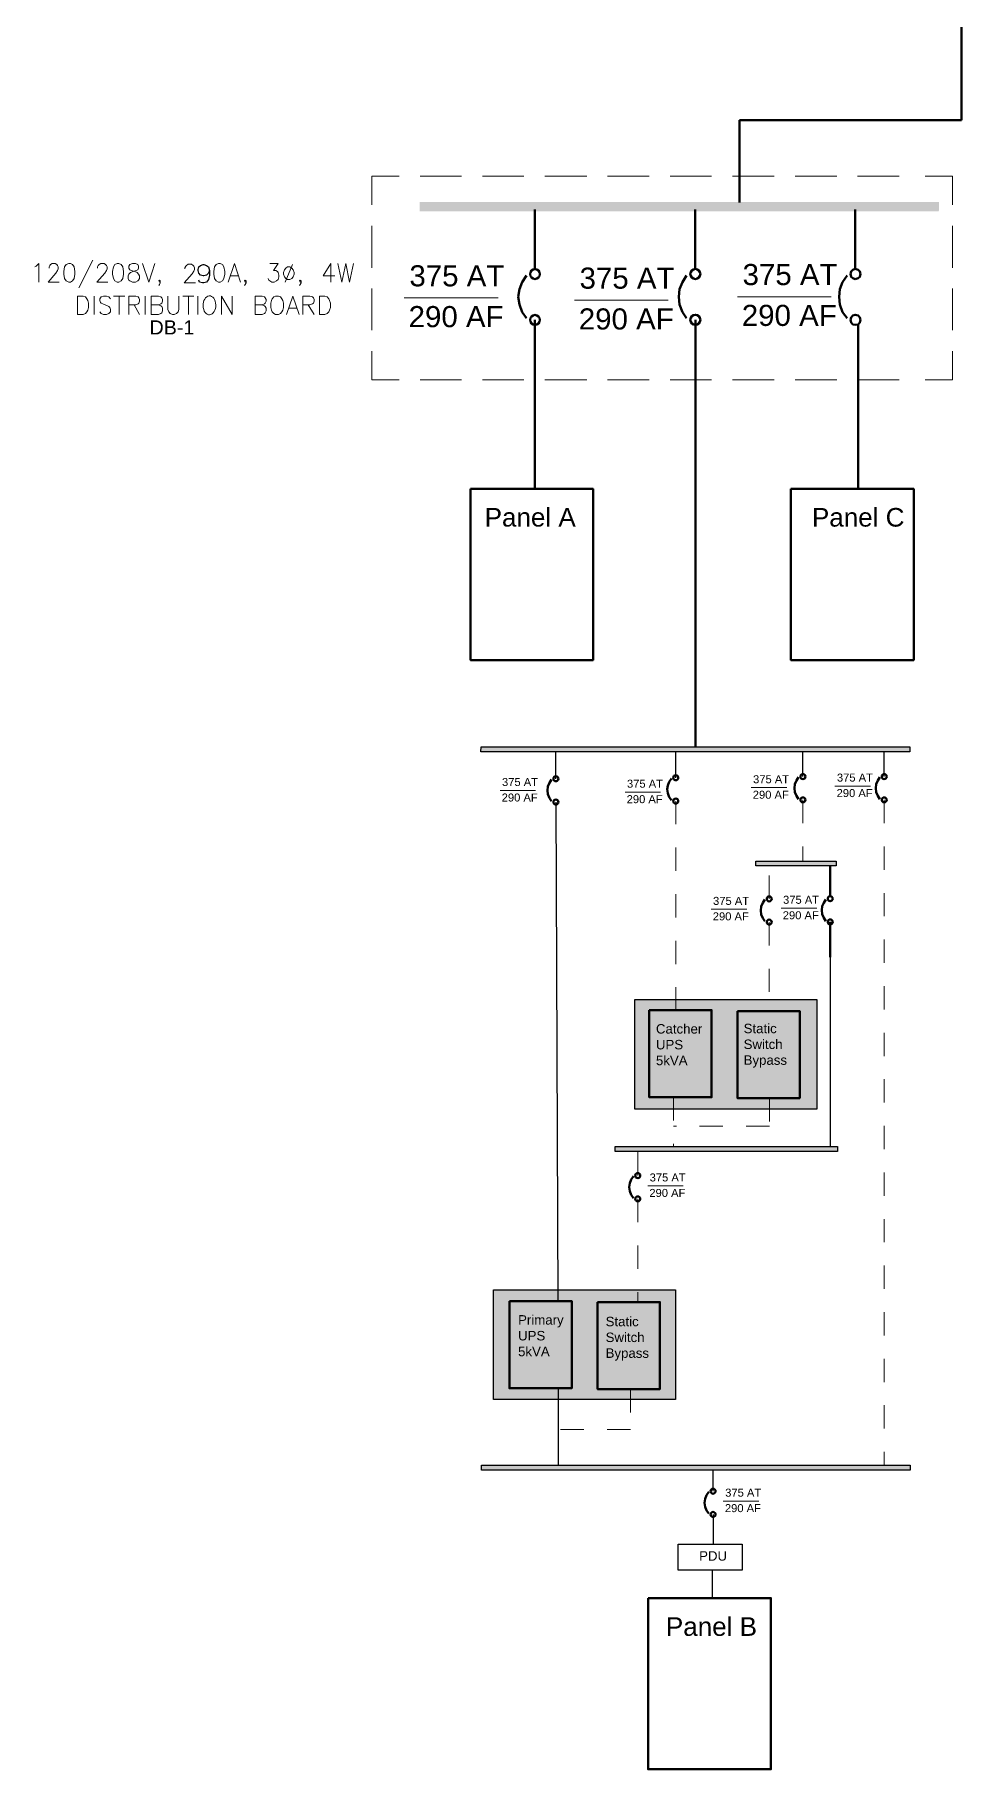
# Model space of a CAD drawing. Header units: inches. Extents: x 18.6 to 26.4, y 6.6 to 21.5.
# Drawn here: x 18.59 to 22.58, y 6.62 to 14.07 of the extents above; entities that cross this region are included whole.
import ezdxf

# ---------------------------------------------------------------- set-up
doc = ezdxf.new("R2010")
doc.units = ezdxf.units.IN
doc.header["$LTSCALE"] = 0.2
doc.header["$MEASUREMENT"] = 0
doc.linetypes.add('ACAD_ISO02W100', pattern=[15, 12, -3])
doc.linetypes.add('HIDDEN', pattern=[0.375, 0.25, -0.125])
doc.layers.add('dotted', color=7, linetype='HIDDEN', lineweight=18)
doc.layers.add('PDF_Geometry', color=7, linetype='Continuous')
doc.layers.add('PDF_Solid Fills', color=7, linetype='Continuous')
doc.styles.get("Standard").update_dxf_attribs({"font": 'arial.ttf'})

msp = doc.modelspace()

# ---------------------------------------------------------------- hatches: boundary and pattern name
at = {"transparency": 33554457}
h = msp.add_hatch(color=4, dxfattribs=at)
h.dxf.hatch_style = 1
h.paths.add_polyline_path([(21.174, 9.9281), (21.9559, 9.9281), (21.9559, 9.4572), (21.174, 9.4572)])
h = msp.add_hatch(color=4, dxfattribs=at)
h.dxf.hatch_style = 1
h.paths.add_polyline_path([(20.5665, 8.6816), (21.3485, 8.6816), (21.3485, 8.2107), (20.5665, 8.2107)])
at = {"layer": 'PDF_Solid Fills', "true_color": 0x808080}
h = msp.add_hatch(color=8, dxfattribs=at)
h.dxf.hatch_style = 1
h.paths.add_polyline_path([(20.5126, 11.0131), (22.3555, 11.0131), (22.3549, 10.9923), (20.5121, 10.9923)])
h = msp.add_hatch(color=8, dxfattribs=at)
h.dxf.hatch_style = 1
h.paths.add_polyline_path([(21.6942, 10.5226), (22.0395, 10.523), (22.0389, 10.5022), (21.6936, 10.5018)])
h = msp.add_hatch(color=8, dxfattribs=at)
h.dxf.hatch_style = 1
h.paths.add_polyline_path([(21.0889, 9.297), (22.0445, 9.297), (22.0439, 9.2761), (21.0884, 9.2761)])
h = msp.add_hatch(color=8, dxfattribs=at)
h.dxf.hatch_style = 1
h.paths.add_polyline_path([(20.5147, 7.928), (22.3575, 7.928), (22.357, 7.9071), (20.5141, 7.9071)])

# ---------------------------------------------------------------- linework, layer by layer
at = {"linetype": 'ACAD_ISO02W100', "lineweight": 90}
for p, q in [((22.5768, 14.7002), (22.5768, 13.704)), ((20.7444, 12.8467), (20.7444, 12.5484)), ((21.4336, 12.8472), (21.4336, 12.5484)), ((22.1327, 12.8272), (22.1327, 12.5484)), ((20.7444, 12.5484), (20.7444, 12.3794)), ((22.1327, 12.5484), (22.1327, 12.1211)), ((20.7444, 12.3794), (20.7444, 12.1211)), ((22.0132, 10.2613), (22.0132, 10.1095))]:
    msp.add_line(p, q, dxfattribs=at)
at = {"lineweight": 90}
for p, q in [((22.5768, 13.704), (21.6229, 13.704)), ((21.6229, 13.704), (21.6229, 13.3512)), ((21.4336, 12.5484), (21.4336, 11.0131))]:
    msp.add_line(p, q, dxfattribs=at)
for p, q in [((20.8447, 8.259), (20.8447, 7.928)), ((21.5096, 7.8169), (21.5096, 7.9071)), ((21.5096, 7.7169), (21.5096, 7.5889)), ((21.506, 7.4774), (21.506, 7.3592))]:
    msp.add_line(p, q)
at = {"color": 251, "true_color": 0x636466}
msp.add_lwpolyline([(21.174, 9.9281), (21.9559, 9.9281), (21.9559, 9.4572), (21.174, 9.4572)], close=True, dxfattribs=at)
for points in [[(21.174, 9.9281), (21.9559, 9.9281), (21.9559, 9.4572), (21.174, 9.4572)], [(20.5665, 8.6816), (21.3485, 8.6816), (21.3485, 8.2107), (20.5665, 8.2107)], [(21.3597, 7.5889), (21.6344, 7.5889), (21.6344, 7.4774), (21.3597, 7.4774)]]:
    msp.add_lwpolyline(points, close=True)
at = {"layer": 'dotted'}
for p, q in [((21.3495, 10.7806), (21.3495, 9.8825)), ((21.8959, 10.7855), (21.8959, 10.5228)), ((22.2453, 10.7855), (22.2453, 7.928)), ((21.7511, 10.3606), (21.7511, 10.5024)), ((21.7511, 10.2606), (21.7511, 9.8779)), ((21.3403, 9.5085), (21.3403, 9.297)), ((21.752, 9.5046), (21.752, 9.3841)), ((21.752, 9.3841), (21.3403, 9.3841)), ((21.1862, 9.1721), (21.1862, 9.2761)), ((21.1862, 9.0721), (21.1862, 8.629)), ((21.1543, 8.2551), (21.1543, 8.0813)), ((21.1543, 8.0813), (20.8447, 8.0813))]:
    msp.add_line(p, q, dxfattribs=at)
at = {"layer": 'PDF_Geometry', "lineweight": 9}
for points in [[(20.043, 13.3403), (20.043, 13.4634), (20.1606, 13.4634)], [(20.2506, 13.4634), (20.4289, 13.4634)], [(20.5189, 13.4634), (20.6971, 13.4634)], [(20.7871, 13.4634), (20.9672, 13.4634)], [(21.0554, 13.4634), (21.2355, 13.4634)], [(21.3255, 13.4634), (21.5037, 13.4634)], [(21.5937, 13.4634), (21.772, 13.4634)], [(21.862, 13.4634), (22.042, 13.4634)], [(22.1303, 13.4634), (22.3103, 13.4634)], [(22.4213, 13.4634), (22.5389, 13.4634), (22.5389, 13.3403)], [(20.043, 13.0702), (20.043, 13.2503)], [(22.5389, 13.2503), (22.5389, 13.0702)], [(18.5942, 13.0739), (18.6008, 13.0772), (18.6125, 13.0889), (18.6125, 13.0088)], [(18.6558, 13.0689), (18.6558, 13.0739), (18.6592, 13.0805), (18.6625, 13.0839), (18.6692, 13.0889), (18.6825, 13.0889), (18.6892, 13.0839), (18.6925, 13.0805), (18.6958, 13.0739), (18.6958, 13.0655), (18.6925, 13.0588), (18.6858, 13.0472), (18.6525, 13.0088), (18.6992, 13.0088)], [(18.8442, 13.1039), (18.7842, 12.9839)], [(18.8642, 13.0689), (18.8642, 13.0739), (18.8675, 13.0805), (18.8708, 13.0839), (18.8792, 13.0889), (18.8925, 13.0889), (18.8992, 13.0839), (18.9025, 13.0805), (18.9058, 13.0739), (18.9058, 13.0655), (18.9025, 13.0588), (18.8959, 13.0472), (18.8609, 13.0088), (18.9092, 13.0088)], [(19.0575, 13.0889), (19.0842, 13.0088), (19.1108, 13.0889)], [(19.2402, 13.066), (19.2402, 13.071), (19.2435, 13.0777), (19.2468, 13.081), (19.2535, 13.086), (19.2685, 13.086), (19.2752, 13.081), (19.2785, 13.0777), (19.2818, 13.071), (19.2818, 13.0627), (19.2785, 13.056), (19.2718, 13.0444), (19.2368, 13.006), (19.2852, 13.006)], [(19.4258, 13.0088), (19.4525, 13.0889), (19.4792, 13.0088)], [(19.6042, 13.0889), (19.6408, 13.0889), (19.6208, 13.0588), (19.6308, 13.0588), (19.6375, 13.0539), (19.6408, 13.0505), (19.6441, 13.0388), (19.6441, 13.0322), (19.6408, 13.0205), (19.6341, 13.0138), (19.6242, 13.0088), (19.6141, 13.0088), (19.6042, 13.0138), (19.6008, 13.0172), (19.5975, 13.0239)], [(19.7025, 13.0839), (19.6708, 13.0088)], [(19.8675, 13.0088), (19.8675, 13.0889), (19.8342, 13.0355), (19.8842, 13.0355)], [(19.8975, 13.0889), (19.9142, 13.0088), (19.9308, 13.0889), (19.9475, 13.0088), (19.9642, 13.0889)], [(19.1342, 13.0138), (19.1308, 13.0088), (19.1275, 13.0138), (19.1308, 13.0172), (19.1342, 13.0138), (19.1342, 13.0055), (19.1308, 12.9989), (19.1275, 12.9938)], [(19.4358, 13.0355), (19.4692, 13.0355)], [(19.5025, 13.0138), (19.4992, 13.0088), (19.4958, 13.0138), (19.4992, 13.0172), (19.5025, 13.0138), (19.5025, 13.0055), (19.4992, 12.9989), (19.4958, 12.9938)], [(19.7392, 13.0138), (19.7358, 13.0088), (19.7325, 13.0138), (19.7358, 13.0172), (19.7392, 13.0138), (19.7392, 13.0055), (19.7358, 12.9989), (19.7325, 12.9938)], [(20.043, 12.802), (20.043, 12.9821)], [(22.5389, 12.9821), (22.5389, 12.802)], [(18.8503, 12.9486), (18.8503, 12.8703)], [(18.9203, 12.937), (18.9136, 12.9453), (18.9036, 12.9486), (18.8903, 12.9486), (18.8803, 12.9453), (18.8736, 12.937), (18.8736, 12.9303), (18.877, 12.922), (18.8803, 12.9186), (18.887, 12.9153), (18.907, 12.907), (18.9136, 12.9037), (18.917, 12.9003), (18.9203, 12.892), (18.9203, 12.882), (18.9136, 12.8737), (18.9036, 12.8703), (18.8903, 12.8703), (18.8803, 12.8737), (18.8736, 12.882)], [(18.9336, 12.9486), (18.982, 12.9486)], [(18.957, 12.9486), (18.957, 12.8703)], [(18.9986, 12.8703), (18.9986, 12.9486), (19.0286, 12.9486), (19.0386, 12.9453), (19.042, 12.942), (19.0453, 12.9336), (19.0453, 12.927), (19.042, 12.9186), (19.0386, 12.9153), (19.0286, 12.912), (18.9986, 12.912)], [(19.022, 12.912), (19.0453, 12.8703)], [(19.0686, 12.9486), (19.0686, 12.8703)], [(19.127, 12.912), (19.137, 12.907), (19.1403, 12.9037), (19.1436, 12.897), (19.1436, 12.8853), (19.1403, 12.877), (19.137, 12.8737), (19.127, 12.8703), (19.0953, 12.8703), (19.0953, 12.9486), (19.127, 12.9486), (19.137, 12.9453), (19.1403, 12.942), (19.1436, 12.9336), (19.1436, 12.927), (19.1403, 12.9186), (19.137, 12.9153), (19.127, 12.912), (19.0953, 12.912)], [(19.167, 12.9486), (19.167, 12.892), (19.1703, 12.882), (19.177, 12.8737), (19.187, 12.8703), (19.1936, 12.8703), (19.2036, 12.8737), (19.2103, 12.882), (19.2137, 12.892), (19.2137, 12.9486)], [(19.2303, 12.9486), (19.2786, 12.9486)], [(19.2553, 12.9486), (19.2553, 12.8703)], [(19.2953, 12.9486), (19.2953, 12.8703)], [(19.397, 12.8703), (19.397, 12.9486), (19.4436, 12.8703), (19.4436, 12.9486)], [(19.572, 12.912), (19.582, 12.907), (19.5853, 12.9037), (19.5886, 12.897), (19.5886, 12.8853), (19.5853, 12.877), (19.582, 12.8737), (19.572, 12.8703), (19.542, 12.8703), (19.542, 12.9486), (19.572, 12.9486), (19.582, 12.9453), (19.5853, 12.942), (19.5886, 12.9336), (19.5886, 12.927), (19.5853, 12.9186), (19.582, 12.9153), (19.572, 12.912), (19.542, 12.912)], [(19.677, 12.8703), (19.7036, 12.9486), (19.7303, 12.8703)], [(19.687, 12.897), (19.7203, 12.897)], [(19.747, 12.8703), (19.747, 12.9486), (19.7769, 12.9486), (19.7886, 12.9453), (19.7919, 12.942), (19.7953, 12.9336), (19.7953, 12.927), (19.7919, 12.9186), (19.7886, 12.9153), (19.7769, 12.912), (19.747, 12.912)], [(19.7703, 12.912), (19.7953, 12.8703)], [(20.1826, 12.9408), (20.5859, 12.9408)], [(20.9138, 12.9308), (21.3171, 12.9308)], [(21.6144, 12.9461), (22.0178, 12.9461)], [(20.1606, 12.5889), (20.043, 12.5889), (20.043, 12.712)], [(22.5389, 12.712), (22.5389, 12.5889), (22.4213, 12.5889)], [(20.4289, 12.5889), (20.2506, 12.5889)], [(20.6971, 12.5889), (20.5189, 12.5889)], [(20.9672, 12.5889), (20.7871, 12.5889)], [(21.2355, 12.5889), (21.0554, 12.5889)], [(21.5037, 12.5889), (21.3255, 12.5889)], [(21.772, 12.5889), (21.5937, 12.5889)], [(22.042, 12.5889), (21.862, 12.5889)], [(22.3103, 12.5889), (22.1303, 12.5889)], [(20.5943, 10.8261), (20.7472, 10.8261)], [(21.1314, 10.8189), (21.2843, 10.8189)], [(21.6732, 10.838), (21.8262, 10.838)], [(22.0337, 10.8451), (22.1866, 10.8451)], [(21.5014, 10.3156), (21.6543, 10.3156)], [(21.8021, 10.3204), (21.9551, 10.3204)], [(21.2289, 9.128), (21.3818, 9.128)], [(21.5535, 7.7744), (21.7064, 7.7744)]]:
    msp.add_lwpolyline(points, dxfattribs=at)
at = {"layer": 'PDF_Geometry', "lineweight": 50}
for points in [[(20.7445, 13.0656), (20.7445, 13.3206)], [(21.4328, 13.0656), (21.4328, 13.3206)], [(22.1211, 13.0656), (22.1211, 13.3206)], [(20.7078, 12.8539), (20.6895, 12.8806), (20.6778, 12.9123), (20.6728, 12.9456), (20.6778, 12.9789), (20.6895, 13.0089), (20.7078, 13.0372)], [(21.3961, 12.8539), (21.3778, 12.8806), (21.3661, 12.9123), (21.3628, 12.9456), (21.3661, 12.9789), (21.3778, 13.0089), (21.3961, 13.0372)], [(22.0861, 12.8539), (22.0661, 12.8806), (22.0544, 12.9123), (22.0511, 12.9456), (22.0544, 12.9789), (22.0661, 13.0089), (22.0861, 13.0372)], [(21.3309, 10.7843), (21.3215, 10.7978), (21.3156, 10.814), (21.3131, 10.8309), (21.3156, 10.8479), (21.3215, 10.8631), (21.3309, 10.8776)], [(21.8772, 10.7892), (21.8679, 10.8028), (21.8619, 10.8189), (21.8594, 10.8358), (21.8619, 10.8528), (21.8679, 10.8681), (21.8772, 10.8825)], [(22.2267, 10.7892), (22.2173, 10.8028), (22.2114, 10.8189), (22.2088, 10.8358), (22.2114, 10.8528), (22.2173, 10.8681), (22.2267, 10.8825)], [(20.8155, 10.7799), (20.8062, 10.7935), (20.8003, 10.8096), (20.7977, 10.8265), (20.8003, 10.8435), (20.8062, 10.8588), (20.8155, 10.8732)], [(22.0132, 10.3726), (22.0132, 10.5024)], [(21.7324, 10.2642), (21.7231, 10.2778), (21.7171, 10.2939), (21.7146, 10.3109), (21.7171, 10.3278), (21.7231, 10.3431), (21.7324, 10.3575)], [(21.9945, 10.2649), (21.9852, 10.2785), (21.9793, 10.2946), (21.9767, 10.3116), (21.9793, 10.3286), (21.9852, 10.3438), (21.9945, 10.3582)], [(21.1675, 9.0757), (21.1582, 9.0893), (21.1523, 9.1054), (21.1497, 9.1224), (21.1523, 9.1393), (21.1582, 9.1546), (21.1675, 9.169)], [(21.491, 7.7205), (21.4817, 7.7341), (21.4757, 7.7502), (21.4732, 7.7672), (21.4757, 7.7841), (21.4817, 7.7994), (21.491, 7.8138)]]:
    msp.add_lwpolyline(points, dxfattribs=at)
at = {"layer": 'PDF_Geometry', "lineweight": 9}
for points in [[(18.7408, 13.0889), (18.7292, 13.0839), (18.7225, 13.0739), (18.7192, 13.0539), (18.7192, 13.0438), (18.7225, 13.0239), (18.7292, 13.0138), (18.7408, 13.0088), (18.7475, 13.0088), (18.7575, 13.0138), (18.7642, 13.0239), (18.7675, 13.0438), (18.7675, 13.0539), (18.7642, 13.0739), (18.7575, 13.0839), (18.7475, 13.0889)], [(18.9492, 13.0889), (18.9392, 13.0839), (18.9325, 13.0739), (18.9292, 13.0539), (18.9292, 13.0438), (18.9325, 13.0239), (18.9392, 13.0138), (18.9492, 13.0088), (18.9558, 13.0088), (18.9658, 13.0138), (18.9725, 13.0239), (18.9758, 13.0438), (18.9758, 13.0539), (18.9725, 13.0739), (18.9658, 13.0839), (18.9558, 13.0889)], [(19.0142, 13.0889), (19.0025, 13.0839), (18.9992, 13.0772), (18.9992, 13.0689), (19.0025, 13.0622), (19.0091, 13.0588), (19.0242, 13.0539), (19.0342, 13.0505), (19.0408, 13.0438), (19.0441, 13.0355), (19.0441, 13.0239), (19.0408, 13.0172), (19.0375, 13.0138), (19.0275, 13.0088), (19.0142, 13.0088), (19.0025, 13.0138), (18.9992, 13.0172), (18.9958, 13.0239), (18.9958, 13.0355), (18.9992, 13.0438), (19.0058, 13.0505), (19.0175, 13.0539), (19.0308, 13.0588), (19.0375, 13.0622), (19.0408, 13.0689), (19.0408, 13.0772), (19.0375, 13.0839), (19.0275, 13.0889)], [(19.3842, 13.0889), (19.3741, 13.0839), (19.3675, 13.0739), (19.3642, 13.0539), (19.3642, 13.0438), (19.3675, 13.0239), (19.3741, 13.0138), (19.3842, 13.0088), (19.3908, 13.0088), (19.4008, 13.0138), (19.4075, 13.0239), (19.4108, 13.0438), (19.4108, 13.0539), (19.4075, 13.0739), (19.4008, 13.0839), (19.3908, 13.0889)], [(19.6808, 13.0739), (19.6742, 13.0689), (19.6675, 13.0622), (19.6641, 13.0505), (19.6641, 13.0438), (19.6675, 13.0322), (19.6742, 13.0239), (19.6808, 13.0205), (19.6908, 13.0205), (19.6991, 13.0239), (19.7058, 13.0322), (19.7092, 13.0438), (19.7092, 13.0505), (19.7058, 13.0622), (19.6991, 13.0689), (19.6908, 13.0739)], [(18.7786, 12.8703), (18.7786, 12.9486), (18.802, 12.9486), (18.812, 12.9453), (18.8186, 12.937), (18.822, 12.9303), (18.8253, 12.9186), (18.8253, 12.9003), (18.822, 12.8887), (18.8186, 12.882), (18.812, 12.8737), (18.802, 12.8703)], [(19.6286, 12.9486), (19.6219, 12.9453), (19.6153, 12.937), (19.612, 12.9303), (19.6086, 12.9186), (19.6086, 12.9003), (19.612, 12.8887), (19.6153, 12.882), (19.6219, 12.8737), (19.6286, 12.8703), (19.642, 12.8703), (19.6503, 12.8737), (19.6569, 12.882), (19.6603, 12.8887), (19.6636, 12.9003), (19.6636, 12.9186), (19.6603, 12.9303), (19.6569, 12.937), (19.6503, 12.9453), (19.642, 12.9486)], [(19.8186, 12.8703), (19.8186, 12.9486), (19.8419, 12.9486), (19.852, 12.9453), (19.8586, 12.937), (19.8619, 12.9303), (19.8653, 12.9186), (19.8653, 12.9003), (19.8619, 12.8887), (19.8586, 12.882), (19.852, 12.8737), (19.8419, 12.8703)]]:
    msp.add_lwpolyline(points, close=True, dxfattribs=at)
at = {"layer": 'PDF_Geometry', "lineweight": 30}
msp.add_lwpolyline([(19.345, 13.0592), (19.3417, 13.0476), (19.3333, 13.0392), (19.3217, 13.0359), (19.3184, 13.0359), (19.3067, 13.0392), (19.3, 13.0476), (19.2967, 13.0592), (19.2967, 13.0626), (19.3, 13.0742), (19.3067, 13.0809), (19.3184, 13.0842), (19.3217, 13.0842), (19.3333, 13.0809), (19.3417, 13.0742), (19.345, 13.0592), (19.345, 13.0392), (19.3417, 13.0209), (19.3333, 13.0092), (19.3217, 13.0059), (19.315, 13.0059), (19.3033, 13.0092), (19.3, 13.0176)], dxfattribs=at)
at = {"layer": 'PDF_Geometry', "lineweight": 50}
for points in [[(22.1211, 13.0222), (22.1111, 13.0256), (22.1027, 13.0322), (22.1011, 13.0439), (22.1027, 13.0539), (22.1111, 13.0623), (22.1211, 13.0656), (22.1327, 13.0623), (22.1411, 13.0539), (22.1428, 13.0439), (22.1411, 13.0322), (22.1327, 13.0256)], [(22.1211, 12.8256), (22.1111, 12.8272), (22.1027, 12.8356), (22.1011, 12.8472), (22.1027, 12.8573), (22.1111, 12.8656), (22.1211, 12.8689), (22.1327, 12.8656), (22.1411, 12.8573), (22.1428, 12.8472), (22.1411, 12.8356), (22.1327, 12.8272)], [(20.4676, 12.1211), (20.4676, 11.3862), (20.9943, 11.3862), (20.9943, 12.1211)], [(21.8443, 12.1211), (21.8443, 11.3862), (22.3726, 11.3862), (22.3726, 12.1211)], [(21.2353, 9.8825), (21.2353, 9.5085), (21.5033, 9.5085), (21.5033, 9.8825)], [(21.6143, 9.8785), (21.6143, 9.5046), (21.8823, 9.5046), (21.8823, 9.8785)], [(20.6346, 8.633), (20.6346, 8.259), (20.9026, 8.259), (20.9026, 8.633)], [(21.0136, 8.629), (21.0136, 8.2551), (21.2816, 8.2551), (21.2816, 8.629)], [(21.2302, 7.3575), (21.2302, 6.6225), (21.7585, 6.6225), (21.7585, 7.3575)]]:
    msp.add_lwpolyline(points, close=True, dxfattribs=at)
for centre, radius in [((20.7444, 13.0434), 0.0211), ((21.4336, 13.0439), 0.0216), ((20.7444, 12.8467), 0.0211), ((21.4336, 12.8472), 0.0216), ((20.8342, 10.8763), 0.0108), ((21.3495, 10.8807), 0.0108), ((21.8959, 10.8856), 0.0108), ((22.2453, 10.8856), 0.0108), ((20.8342, 10.7762), 0.0108), ((21.3495, 10.7806), 0.0108), ((21.8959, 10.7855), 0.0108), ((22.2453, 10.7855), 0.0108), ((21.7511, 10.3606), 0.0108), ((22.0132, 10.3613), 0.0108), ((21.7511, 10.2606), 0.0108), ((22.0132, 10.2613), 0.0108), ((21.1862, 9.1721), 0.0108), ((21.1862, 9.0721), 0.0108), ((21.5096, 7.8169), 0.0108), ((21.5096, 7.7169), 0.0108)]:
    msp.add_circle(centre, radius, dxfattribs=at)
at = {"layer": 'PDF_Geometry', "lineweight": 9}
msp.add_ellipse((19.3452, 12.9093), major_axis=(0.0003, 0.0406), ratio=0.672545, start_param=0.252771, end_param=6.535956, dxfattribs=at)
at = {"layer": 'PDF_Solid Fills'}
for p, q in [((20.8342, 10.8763), (20.8342, 10.9923)), ((21.3495, 10.8807), (21.3495, 10.9923)), ((21.8959, 10.8856), (21.8959, 10.9923)), ((22.2453, 10.8856), (22.2453, 10.9923)), ((20.8342, 10.7762), (20.8421, 8.633)), ((22.0132, 10.1095), (22.0132, 9.297))]:
    msp.add_line(p, q, dxfattribs=at)
for points in [[(20.5126, 11.0131), (22.3555, 11.0131), (22.3549, 10.9923), (20.5121, 10.9923)], [(21.6942, 10.5226), (22.0395, 10.523), (22.0389, 10.5022), (21.6936, 10.5018)], [(21.0889, 9.297), (22.0445, 9.297), (22.0439, 9.2761), (21.0884, 9.2761)], [(20.5147, 7.928), (22.3575, 7.928), (22.357, 7.9071), (20.5141, 7.9071)]]:
    msp.add_lwpolyline(points, close=True, dxfattribs=at)
at = {"layer": 'PDF_Solid Fills', "color": 8, "lineweight": 9, "true_color": 0x808080, "transparency": 33554559}
for points in [[(22.4811, 13.353), (22.48, 13.313), (20.2486, 13.353)], [(22.48, 13.313), (20.2486, 13.353), (20.2486, 13.313)]]:
    msp.add_solid(points, dxfattribs=at)

# ---------------------------------------------------------------- texts
at = {"linetype": 'ACAD_ISO02W100', "lineweight": 90, "attachment_point": 1}
for s, width, gutter_width, heights, insert, char_height in [('375 AT', 1.39045, 1, [0], (20.2047, 13.0814), 0.0906), ('375 AT', 1.39045, 1, [0], (20.936, 13.0714), 0.0906), ('375 AT', 1.39045, 1, [0], (21.6366, 13.0867), 0.0906), ('290 AF', 1.39045, 1, [0], (20.2014, 12.9061), 0.0906), ('290 AF', 1.39045, 1, [0], (20.9327, 12.8961), 0.0906), ('290 AF', 1.39045, 1, [0], (21.6333, 12.9114), 0.0906), ('DB-1', 0.927529, 1, [0], (19.0877, 12.8448), 0.0606), ('Panel A', 0.409968, 1, [0.6037], (20.5282, 12.0392), 0.08), ('Panel C', 0.409968, 1, [0.6037], (21.9348, 12.039), 0.08), ('375 AT', 0.527284, 0.3792, [0], (20.6027, 10.8794), 0.03436), ('375 AT', 0.527284, 0.3792, [0], (21.6817, 10.8913), 0.03436), ('375 AT', 0.527284, 0.3792, [0], (22.0421, 10.8984), 0.03436), ('290 AF', 0.527284, 0.3792, [0], (20.6014, 10.8129), 0.03436), ('290 AF', 0.527284, 0.3792, [0], (21.1385, 10.8057), 0.03436), ('375 AT', 0.527284, 0.3792, [0], (21.1398, 10.8722), 0.03436), ('290 AF', 0.527284, 0.3792, [0], (21.6804, 10.8248), 0.03436), ('290 AF', 0.527284, 0.3792, [0], (22.0409, 10.832), 0.03436), ('375 AT', 0.527284, 0.3792, [0], (21.5098, 10.369), 0.03436), ('375 AT', 0.527284, 0.3792, [0], (21.8106, 10.3737), 0.03436), ('290 AF', 0.527284, 0.3792, [0], (21.5085, 10.3025), 0.03436), ('290 AF', 0.527284, 0.3792, [0], (21.8093, 10.3072), 0.03436), ('375 AT', 0.527284, 0.3792, [0], (21.2373, 9.1813), 0.03436), ('290 AF', 0.527284, 0.3792, [0], (21.236, 9.1148), 0.03436), ('375 AT', 0.527284, 0.3792, [0], (21.5619, 7.8277), 0.03436), ('290 AF', 0.527284, 0.3792, [0], (21.5607, 7.7612), 0.03436), ('Panel B', 0.409968, 1, [0.6037], (21.3072, 7.2755), 0.08)]:
    msp.add_mtext_dynamic_manual_height_columns(s, width=width, gutter_width=gutter_width, heights=heights, dxfattribs=dict(at, insert=insert, char_height=char_height))
at = {"attachment_point": 1}
for s, insert, char_height in [('Catcher UPS^J5kVA', (21.2643, 9.8226), 0.040705), ('Static Switch Bypass', (21.6412, 9.8242), 0.040705), ('Primary UPS\\P5kVA', (20.6718, 8.5728), 0.040705), ('Static Switch Bypass', (21.048, 8.5658), 0.040705), ('PDU', (21.4499, 7.5592), 0.04071)]:
    msp.add_mtext_dynamic_manual_height_columns(s, width=0.211006, gutter_width=0.5088, heights=[0.2386], dxfattribs=dict(at, insert=insert, char_height=char_height))

doc.saveas('drawing.dxf')
